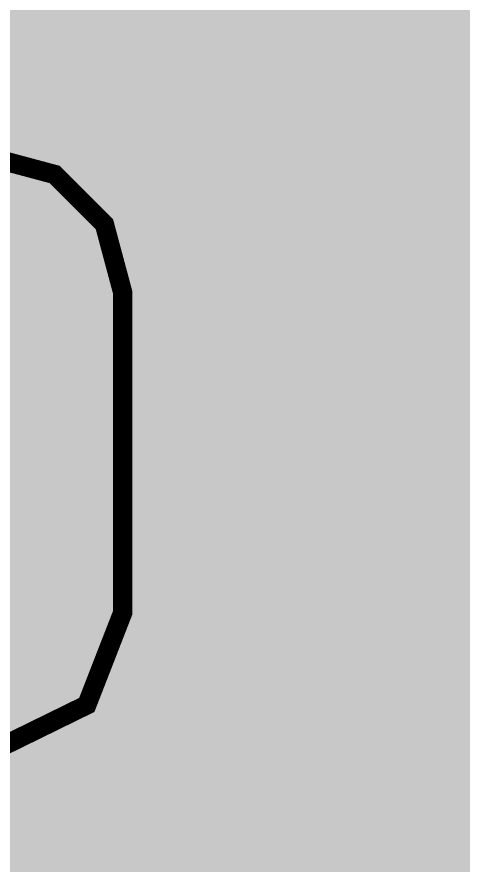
# Model space of a CAD drawing. Header units: millimetres. Extents: x -11 to 223, y -88 to 3.
# Drawn here: x 9.175 to 10.347, y -58.88 to -56.654 of the extents above; entities that cross this region are included whole.
import ezdxf

# ---------------------------------------------------------------- set-up
doc = ezdxf.new("R2010")
doc.units = ezdxf.units.MM
doc.header["$MEASUREMENT"] = 0
doc.layers.add('Bottom-Layer', color=7, linetype='Continuous', true_color=0x0000ff)
doc.layers.add('Top-Layer', color=7, linetype='Continuous', true_color=0xff0000)

msp = doc.modelspace()

# ---------------------------------------------------------------- hatches: boundary and pattern name
at = {"layer": 'Bottom-Layer'}
msp.add_hatch(color=256, dxfattribs=at).paths.add_polyline_path([(-10.3353, 1.9787), (-0.3804, 1.9787), (-0.8458, 1.7267), (-1.1955, 1.3295), (-1.3865, 0.836), (-1.3952, 0.3069), (-1.2205, -0.1927), (-0.8841, -0.6012), (-0.4273, -0.8683), (0.0937, -0.9612), (1.7937, -0.9612), (2.3147, -0.8683), (2.7716, -0.6012), (3.108, -0.1927), (3.2826, 0.3069), (3.2739, 0.836), (3.083, 1.3295), (2.7333, 1.7267), (2.2679, 1.9787), (222.6289, 1.9787), (222.6289, -87.4752), (-10.3353, -87.4752)])
at = {"layer": 'Top-Layer'}
for points in [[(-10.3353, 1.9787), (-0.3804, 1.9787), (-0.8458, 1.7267), (-1.1955, 1.3295), (-1.3865, 0.836), (-1.3952, 0.3069), (-1.2205, -0.1927), (-0.8841, -0.6012), (-0.4273, -0.8683), (0.0937, -0.9612), (1.7937, -0.9612), (2.3147, -0.8683), (2.7716, -0.6012), (3.108, -0.1927), (3.2826, 0.3069), (3.2739, 0.836), (3.083, 1.3295), (2.7333, 1.7267), (2.2679, 1.9787), (222.6289, 1.9787), (222.6289, -87.4752), (-10.3353, -87.4752)], [(7.1087, -63.0333), (2.5578, -63.0333), (2.2842, -62.6264), (1.8758, -62.355), (1.3947, -62.2603), (0.914, -62.3567), (0.5066, -62.6296), (0.2344, -63.0375), (0.1389, -63.5184), (0.2344, -63.9994), (0.5066, -64.4073), (0.914, -64.6801), (1.3947, -64.7766), (1.8758, -64.6819), (2.2842, -64.4105), (2.5578, -64.0036), (7.3096, -64.0036), (7.4953, -63.9666), (7.6527, -63.8615), (8.9791, -62.5351), (9.0842, -62.3777), (9.1212, -62.192), (9.1212, -59.3845), (9.1242, -59.3532), (9.1252, -59.3218), (9.1252, -58.5747), (9.3588, -58.4602), (9.4532, -58.2178), (9.4532, -57.3778), (9.4052, -57.1987), (9.2742, -57.0677), (9.0951, -57.0197), (8.1851, -57.0197), (8.006, -57.0677), (7.8749, -57.1987), (7.8269, -57.3778), (7.8269, -58.2178), (7.92, -58.4587), (8.1509, -58.5743), (8.1509, -61.9911)]]:
    msp.add_hatch(color=256, dxfattribs=at).paths.add_polyline_path(points)

# ---------------------------------------------------------------- linework, layer by layer
at = {"layer": 'Top-Layer', "const_width": 0.0508}
msp.add_lwpolyline([(9.0842, -62.3777), (9.1212, -62.192), (9.1212, -59.3845), (9.1242, -59.3532), (9.1252, -59.3218), (9.1252, -58.5747), (9.3588, -58.4602), (9.4532, -58.2178), (9.4532, -57.3778), (9.4052, -57.1987), (9.2742, -57.0677), (9.0951, -57.0197), (8.1851, -57.0197), (8.006, -57.0677), (7.8749, -57.1987), (7.8269, -57.3778), (7.8269, -58.2178), (7.92, -58.4587), (8.1509, -58.5743), (8.1509, -61.9911), (7.1087, -63.0333)], dxfattribs=at)

doc.saveas('drawing.dxf')
